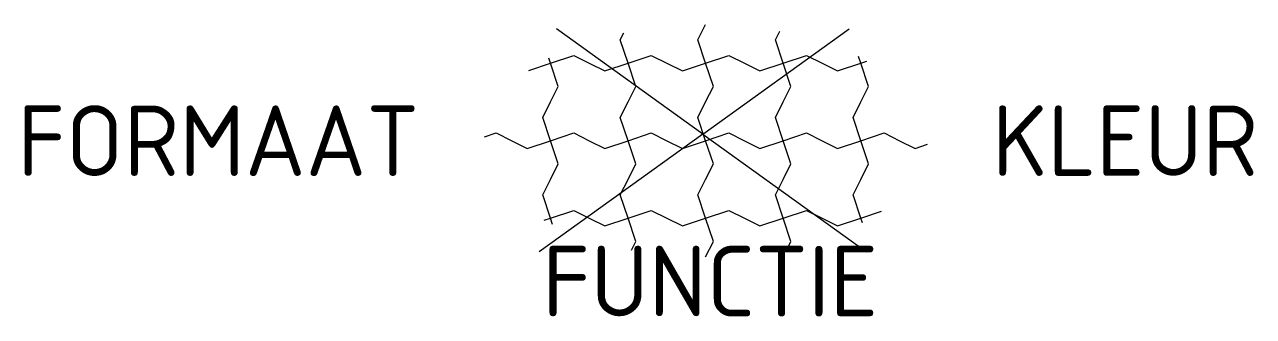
# Model space of a CAD drawing. Extents: x -17.4 to 14, y -4.5 to 3.
import ezdxf
from ezdxf.enums import TextEntityAlignment as Align

# ---------------------------------------------------------------- set-up
doc = ezdxf.new("R2010")
doc.units = 0
doc.styles.add('NLCS-ISO', font='NLCS-ISO.ttf')

msp = doc.modelspace()

# ---------------------------------------------------------------- linework, layer by layer
at = {"ltscale": 0.1}
for q in [(-3.801, 2.851), (3.655, 2.851), (-4.245, -2.837), (4.099, -2.837)]:
    msp.add_line((-0.073, 0.167), q, dxfattribs=at)
for p, q in [((-0.198, 2.569), (-0.001, 2.963)), ((-2.174, 2.569), (-2.082, 2.754)), ((-1.976, 1.976), (-2.174, 2.569)), ((0, 1.976), (-0.198, 2.569)), ((1.779, 2.569), (1.89, 2.792)), ((1.976, 1.976), (1.779, 2.569)), ((-4.508, 1.792), (-3.953, 1.976)), ((-3.953, 1.976), (-3.994, 2.101)), ((-3.953, 1.976), (-3.36, 2.174)), ((-3.755, 1.383), (-3.953, 1.976)), ((-3.36, 2.174), (-2.965, 1.976)), ((-2.965, 1.976), (-2.569, 1.779)), ((-2.569, 1.779), (-1.976, 1.976)), ((-1.976, 1.976), (-1.384, 2.174)), ((-1.779, 1.383), (-1.976, 1.976)), ((-1.384, 2.174), (-0.988, 1.976)), ((-0.988, 1.976), (-0.593, 1.779)), ((-0.593, 1.779), (0, 1.976)), ((0, 1.976), (0.593, 2.174)), ((0.198, 1.383), (0, 1.976)), ((0.593, 2.174), (0.988, 1.976)), ((0.988, 1.976), (1.383, 1.779)), ((1.383, 1.779), (1.976, 1.976)), ((1.976, 1.976), (2.569, 2.174)), ((2.174, 1.383), (1.976, 1.976)), ((2.569, 2.174), (2.965, 1.976)), ((2.965, 1.976), (3.36, 1.779)), ((3.36, 1.779), (3.953, 1.976)), ((3.953, 1.976), (3.896, 2.148)), ((3.953, 1.976), (4.109, 2.029)), ((4.151, 1.383), (3.953, 1.976)), ((-3.953, 0.988), (-3.755, 1.383)), ((-1.976, 0.988), (-1.779, 1.383)), ((0, 0.988), (0.198, 1.383)), ((1.976, 0.988), (2.174, 1.383)), ((3.953, 0.988), (4.151, 1.383)), ((-4.151, 0.593), (-3.953, 0.988)), ((-2.174, 0.593), (-1.976, 0.988)), ((-0.198, 0.593), (0, 0.988)), ((1.779, 0.593), (1.976, 0.988)), ((3.755, 0.593), (3.953, 0.988)), ((-3.953, 0), (-4.151, 0.593)), ((-1.976, 0), (-2.174, 0.593)), ((0, 0), (-0.198, 0.593)), ((1.976, 0), (1.779, 0.593)), ((3.953, 0), (3.755, 0.593)), ((-5.636, 0.098), (-5.336, 0.198)), ((-5.336, 0.198), (-4.941, 0)), ((-3.953, 0), (-3.36, 0.198)), ((-3.36, 0.198), (-2.965, 0)), ((-1.976, 0), (-1.384, 0.198)), ((-1.384, 0.198), (-0.988, 0)), ((0, 0), (0.593, 0.198)), ((0.593, 0.198), (0.988, 0)), ((1.976, 0), (2.569, 0.198)), ((2.569, 0.198), (2.965, 0)), ((3.953, 0), (4.546, 0.198)), ((4.546, 0.198), (4.941, 0)), ((-4.941, 0), (-4.546, -0.198)), ((-4.546, -0.198), (-3.953, 0)), ((-3.755, -0.593), (-3.953, 0)), ((-2.965, 0), (-2.569, -0.198)), ((-2.569, -0.198), (-1.976, 0)), ((-1.779, -0.593), (-1.976, 0)), ((-0.988, 0), (-0.593, -0.198)), ((-0.593, -0.198), (0, 0)), ((0.198, -0.593), (0, 0)), ((0.988, 0), (1.383, -0.198)), ((1.383, -0.198), (1.976, 0)), ((2.174, -0.593), (1.976, 0)), ((2.965, 0), (3.36, -0.198)), ((3.36, -0.198), (3.953, 0)), ((4.151, -0.593), (3.953, 0)), ((4.941, 0), (5.336, -0.198)), ((5.336, -0.198), (5.65, -0.093)), ((-3.953, -0.988), (-3.755, -0.593)), ((-1.976, -0.988), (-1.779, -0.593)), ((0, -0.988), (0.198, -0.593)), ((1.976, -0.988), (2.174, -0.593)), ((3.953, -0.988), (4.151, -0.593)), ((-4.151, -1.384), (-3.953, -0.988)), ((-2.174, -1.384), (-1.976, -0.988)), ((-0.198, -1.384), (0, -0.988)), ((1.779, -1.384), (1.976, -0.988)), ((3.755, -1.384), (3.953, -0.988)), ((-3.953, -1.976), (-4.151, -1.384)), ((-1.976, -1.976), (-2.174, -1.384)), ((0, -1.976), (-0.198, -1.384)), ((1.976, -1.976), (1.779, -1.384)), ((3.953, -1.976), (3.755, -1.384)), ((-3.953, -1.976), (-3.36, -1.779)), ((-3.36, -1.779), (-2.965, -1.976)), ((-1.976, -1.976), (-1.384, -1.779)), ((-1.384, -1.779), (-0.988, -1.976)), ((0, -1.976), (0.593, -1.779)), ((0.593, -1.779), (0.988, -1.976)), ((1.976, -1.976), (2.569, -1.779)), ((2.569, -1.779), (2.965, -1.976)), ((3.953, -1.976), (4.48, -1.801)), ((-4.112, -2.029), (-3.953, -1.976)), ((-3.898, -2.141), (-3.953, -1.976)), ((-2.965, -1.976), (-2.569, -2.174)), ((-2.569, -2.174), (-1.976, -1.976)), ((-1.779, -2.569), (-1.976, -1.976)), ((-0.988, -1.976), (-0.593, -2.174)), ((-0.593, -2.174), (0, -1.976)), ((0.198, -2.569), (0, -1.976)), ((0.988, -1.976), (1.383, -2.174)), ((1.383, -2.174), (1.976, -1.976)), ((2.174, -2.569), (1.976, -1.976)), ((2.965, -1.976), (3.36, -2.174)), ((3.36, -2.174), (3.953, -1.976)), ((3.994, -2.099), (3.953, -1.976)), ((-1.892, -2.796), (-1.779, -2.569)), ((0, -2.965), (0.198, -2.569)), ((2.082, -2.753), (2.174, -2.569)), ((-0.001, -2.967), (0, -2.965))]:
    msp.add_line(p, q)

# ---------------------------------------------------------------- texts
at = {"style": 'NLCS-ISO'}
msp.add_attdef('FORMAAT', text='', height=1.8, dxfattribs=at).set_placement((-7.295, 0), align=Align.MIDDLE_RIGHT)
msp.add_attdef('KLEUR', text='', height=1.8, dxfattribs=at).set_placement((7.295, 0), align=Align.MIDDLE_LEFT)
at = {"style": 'NLCS-ISO', "flags": 1}
msp.add_attdef('FUNCTIE', text='', height=1.8, dxfattribs=at).set_placement((0.116, -3.585), align=Align.MIDDLE_CENTER)

doc.saveas('drawing.dxf')
